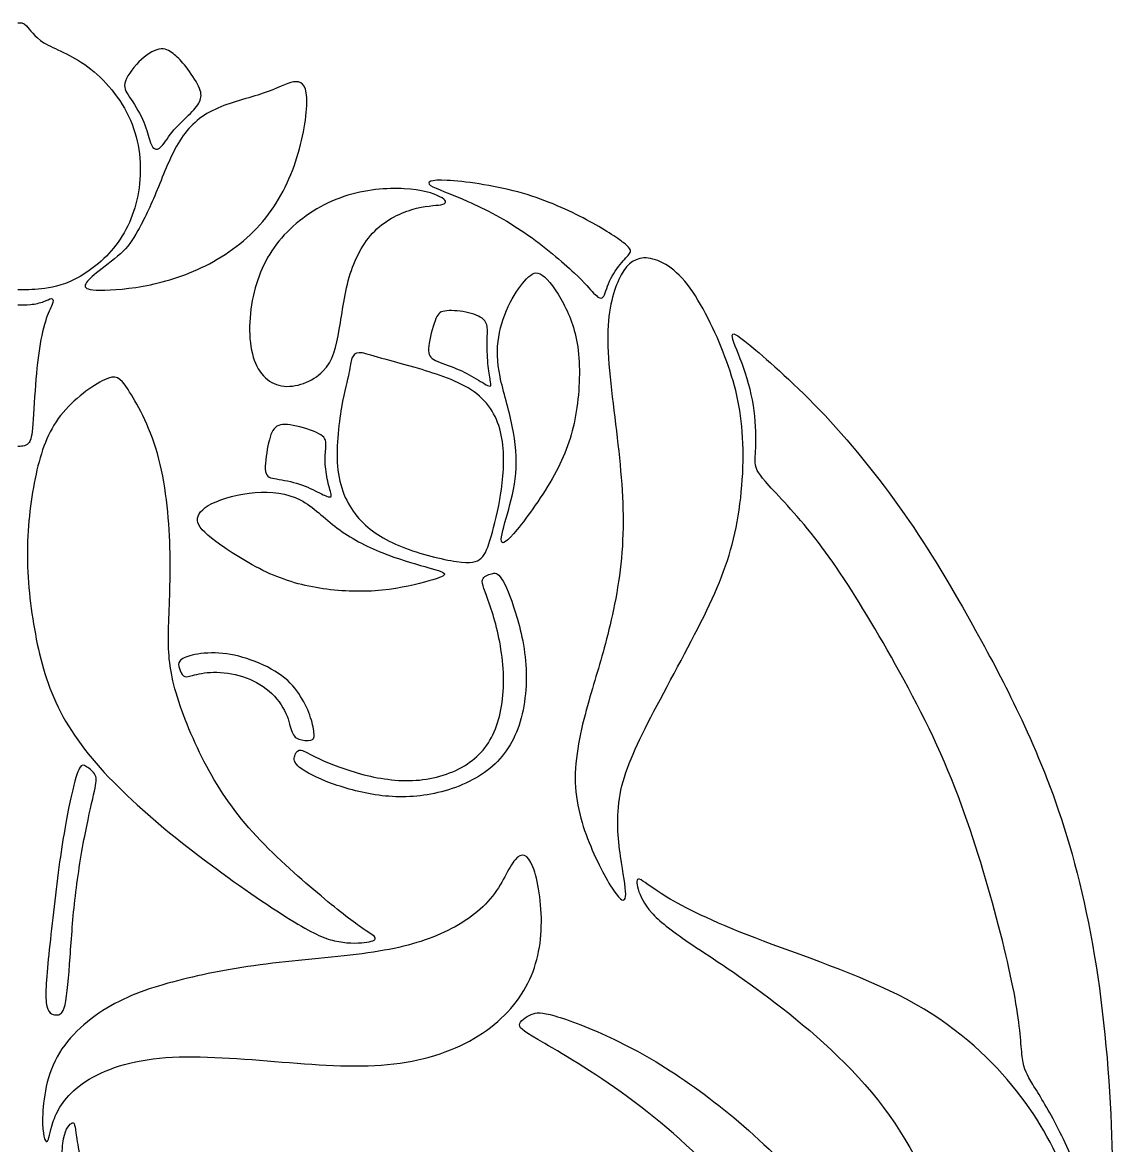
# Model space of a CAD drawing. Header units: millimetres. Extents: x -100 to 100, y -108 to 99.
# Drawn here: x 12.59 to 27.37, y 47.68 to 62.9 of the extents above; entities that cross this region are included whole.
import ezdxf

# ---------------------------------------------------------------- set-up
doc = ezdxf.new("R2010")
doc.units = ezdxf.units.MM
doc.header["$MEASUREMENT"] = 0

msp = doc.modelspace()

# ---------------------------------------------------------------- linework, layer by layer
at = {"color": 5, "linetype": 'ByBlock', "lineweight": -2}
for points, knots in [([(12.526, 62.898), (12.564, 62.901), (12.602, 62.903), (12.647, 62.856), (12.691, 62.809), (12.743, 62.713), (12.882, 62.628), (13.022, 62.543), (13.25, 62.469), (13.476, 62.302), (13.702, 62.134), (13.925, 61.872), (14.053, 61.579), (14.18, 61.285), (14.211, 60.958), (14.171, 60.661), (14.131, 60.364), (14.019, 60.096), (13.857, 59.883), (13.695, 59.671), (13.483, 59.514), (13.302, 59.423), (13.121, 59.331), (12.971, 59.304), (12.847, 59.291), (12.723, 59.278), (12.624, 59.278), (12.526, 59.278)], [0, 0, 0, 0, 0.09998, 0.09998, 0.09998, 0.199984, 0.199984, 0.199984, 0.299989, 0.299989, 0.299989, 0.399993, 0.399993, 0.399993, 0.499997, 0.499997, 0.499997, 0.600002, 0.600002, 0.600002, 0.700006, 0.700006, 0.700006, 0.80001, 0.80001, 0.80001, 1, 1, 1, 1]), ([(14.808, 62.299), (14.867, 62.222), (14.939, 62.116), (14.977, 62.037), (15.015, 61.957), (15.019, 61.905), (14.979, 61.794), (14.934, 61.736), (14.868, 61.67), (14.802, 61.603), (14.715, 61.528), (14.644, 61.446), (14.573, 61.363), (14.519, 61.272), (14.476, 61.225), (14.434, 61.178), (14.403, 61.175), (14.378, 61.192), (14.352, 61.21), (14.331, 61.248), (14.31, 61.316), (14.288, 61.385), (14.267, 61.485), (14.219, 61.591), (14.171, 61.697), (14.096, 61.81), (13.989, 61.973), (13.956, 62.023), (13.987, 62.109), (14.017, 62.194), (14.11, 62.315), (14.204, 62.401), (14.298, 62.487), (14.394, 62.538), (14.47, 62.544), (14.545, 62.55), (14.6, 62.509), (14.651, 62.466), (14.702, 62.422), (14.749, 62.375), (14.808, 62.299)], [0, 0, 0, 0, 0.066667, 0.066667, 0.066667, 0.133333, 0.133333, 0.2, 0.2, 0.2, 0.266667, 0.266667, 0.266667, 0.333333, 0.333333, 0.333333, 0.4, 0.4, 0.4, 0.466667, 0.466667, 0.466667, 0.533333, 0.533333, 0.533333, 0.6, 0.6, 0.666667, 0.666667, 0.666667, 0.733333, 0.733333, 0.733333, 0.8, 0.8, 0.8, 0.866667, 0.866667, 0.866667, 1, 1, 1, 1]), ([(14.156, 60.082), (14.234, 60.221), (14.325, 60.413), (14.417, 60.634), (14.508, 60.855), (14.6, 61.106), (14.722, 61.299), (14.844, 61.492), (14.996, 61.629), (15.2, 61.725), (15.405, 61.821), (15.662, 61.877), (15.853, 61.942), (16.044, 62.007), (16.169, 62.08), (16.266, 62.096), (16.364, 62.112), (16.433, 62.069), (16.444, 61.887), (16.455, 61.705), (16.408, 61.383), (16.212, 60.759), (16.062, 60.458), (15.848, 60.205), (15.635, 59.953), (15.358, 59.749), (15.072, 59.605), (14.786, 59.461), (14.491, 59.376), (14.225, 59.328), (13.959, 59.28), (13.722, 59.269), (13.59, 59.275), (13.458, 59.282), (13.431, 59.307), (13.442, 59.345), (13.454, 59.383), (13.503, 59.434), (13.594, 59.508), (13.686, 59.582), (13.82, 59.678), (13.918, 59.768), (14.017, 59.859), (14.079, 59.944), (14.156, 60.082)], [0, 0, 0, 0, 0.0625, 0.0625, 0.0625, 0.125, 0.125, 0.125, 0.1875, 0.1875, 0.1875, 0.25, 0.25, 0.25, 0.3125, 0.3125, 0.3125, 0.375, 0.375, 0.375, 0.4375, 0.4375, 0.5, 0.5, 0.5, 0.5625, 0.5625, 0.5625, 0.625, 0.625, 0.625, 0.6875, 0.6875, 0.6875, 0.75, 0.75, 0.75, 0.8125, 0.8125, 0.8125, 0.875, 0.875, 0.875, 1, 1, 1, 1]), ([(20.067, 59.508), (19.912, 59.654), (19.662, 59.87), (19.139, 60.23), (18.866, 60.373), (18.629, 60.477), (18.392, 60.581), (18.191, 60.646), (18.123, 60.694), (18.055, 60.742), (18.119, 60.773), (18.346, 60.762), (18.573, 60.751), (18.962, 60.697), (19.305, 60.605), (19.648, 60.512), (19.945, 60.38), (20.189, 60.253), (20.433, 60.125), (20.623, 60.002), (20.725, 59.926), (20.827, 59.85), (20.842, 59.82), (20.827, 59.786), (20.812, 59.752), (20.768, 59.712), (20.713, 59.647), (20.657, 59.581), (20.591, 59.489), (20.549, 59.396), (20.506, 59.303), (20.489, 59.209), (20.458, 59.178), (20.427, 59.148), (20.383, 59.181), (20.332, 59.235), (20.281, 59.288), (20.221, 59.363), (20.067, 59.508)], [0, 0, 0, 0, 0.071429, 0.071429, 0.142857, 0.142857, 0.142857, 0.214286, 0.214286, 0.214286, 0.285714, 0.285714, 0.285714, 0.357143, 0.357143, 0.357143, 0.428571, 0.428571, 0.428571, 0.5, 0.5, 0.5, 0.571429, 0.571429, 0.571429, 0.642857, 0.642857, 0.642857, 0.714286, 0.714286, 0.714286, 0.785714, 0.785714, 0.785714, 0.857143, 0.857143, 0.857143, 1, 1, 1, 1]), ([(15.745, 59.303), (15.826, 59.6), (15.969, 59.85), (16.177, 60.062), (16.385, 60.273), (16.658, 60.445), (16.945, 60.542), (17.232, 60.639), (17.534, 60.662), (17.766, 60.648), (17.999, 60.635), (18.162, 60.586), (18.336, 60.496), (18.347, 60.456), (18.288, 60.438), (18.229, 60.42), (18.099, 60.425), (17.932, 60.383), (17.764, 60.342), (17.558, 60.255), (17.232, 59.953), (17.111, 59.739), (17.034, 59.494), (16.957, 59.249), (16.924, 58.974), (16.885, 58.741), (16.845, 58.507), (16.801, 58.315), (16.662, 58.174), (16.524, 58.033), (16.291, 57.944), (16.102, 57.976), (15.913, 58.009), (15.768, 58.163), (15.706, 58.412), (15.643, 58.661), (15.663, 59.006), (15.745, 59.303)], [0, 0, 0, 0, 0.071429, 0.071429, 0.071429, 0.142857, 0.142857, 0.142857, 0.214286, 0.214286, 0.214286, 0.285714, 0.285714, 0.357143, 0.357143, 0.357143, 0.428571, 0.428571, 0.428571, 0.5, 0.5, 0.571429, 0.571429, 0.571429, 0.642857, 0.642857, 0.642857, 0.714286, 0.714286, 0.714286, 0.785714, 0.785714, 0.785714, 0.857143, 0.857143, 0.857143, 1, 1, 1, 1]), ([(20.524, 54.607), (20.609, 54.945), (20.694, 55.367), (20.748, 56.241), (20.717, 56.692), (20.607, 57.669), (20.529, 58.194), (20.524, 58.587), (20.52, 58.979), (20.589, 59.238), (20.674, 59.419), (20.759, 59.6), (20.86, 59.703), (21.013, 59.71), (21.166, 59.716), (21.371, 59.627), (21.567, 59.394), (21.763, 59.162), (21.948, 58.787), (22.087, 58.435), (22.225, 58.083), (22.317, 57.754), (22.347, 57.351), (22.377, 56.947), (22.346, 56.469), (22.178, 55.64), (22.042, 55.289), (21.828, 54.855), (21.615, 54.422), (21.324, 53.905), (21.108, 53.486), (20.891, 53.067), (20.748, 52.745), (20.691, 52.438), (20.634, 52.131), (20.663, 51.838), (20.696, 51.601), (20.73, 51.364), (20.768, 51.183), (20.767, 51.085), (20.766, 50.986), (20.725, 50.971), (20.636, 51.088), (20.547, 51.205), (20.408, 51.456), (20.176, 52.012), (20.082, 52.318), (20.082, 53.005), (20.176, 53.384), (20.265, 53.701), (20.354, 54.017), (20.439, 54.27), (20.524, 54.607)], [0, 0, 0, 0, 0.05, 0.05, 0.1, 0.1, 0.15, 0.15, 0.15, 0.2, 0.2, 0.2, 0.25, 0.25, 0.25, 0.3, 0.3, 0.3, 0.35, 0.35, 0.35, 0.4, 0.4, 0.4, 0.45, 0.45, 0.5, 0.5, 0.5, 0.55, 0.55, 0.55, 0.6, 0.6, 0.6, 0.65, 0.65, 0.65, 0.7, 0.7, 0.7, 0.75, 0.75, 0.75, 0.8, 0.8, 0.85, 0.85, 0.9, 0.9, 0.9, 1, 1, 1, 1]), ([(19.797, 56.765), (19.947, 57.038), (20.037, 57.286), (20.088, 57.574), (20.14, 57.863), (20.153, 58.191), (20.122, 58.455), (20.091, 58.719), (20.015, 58.918), (19.922, 59.093), (19.829, 59.269), (19.719, 59.421), (19.552, 59.537), (19.436, 59.465), (19.27, 59.242), (19.129, 58.967), (19.071, 58.804), (19.045, 58.638), (19.018, 58.473), (19.022, 58.305), (19.105, 57.898), (19.183, 57.659), (19.23, 57.431), (19.277, 57.203), (19.293, 56.987), (19.276, 56.788), (19.259, 56.589), (19.21, 56.408), (19.163, 56.242), (19.116, 56.077), (19.071, 55.927), (19.081, 55.872), (19.091, 55.818), (19.156, 55.858), (19.295, 56.027), (19.433, 56.195), (19.646, 56.493), (19.797, 56.765)], [0, 0, 0, 0, 0.066667, 0.066667, 0.066667, 0.133333, 0.133333, 0.133333, 0.2, 0.2, 0.2, 0.266667, 0.266667, 0.333333, 0.4, 0.4, 0.466667, 0.466667, 0.466667, 0.533333, 0.533333, 0.6, 0.6, 0.6, 0.666667, 0.666667, 0.666667, 0.733333, 0.733333, 0.733333, 0.8, 0.8, 0.8, 0.866667, 0.866667, 0.866667, 1, 1, 1, 1]), ([(12.526, 59.073), (12.581, 59.073), (12.637, 59.073), (12.699, 59.08), (12.762, 59.086), (12.831, 59.1), (12.88, 59.118), (12.929, 59.135), (12.958, 59.158), (12.98, 59.16), (13.001, 59.162), (13.014, 59.144), (12.994, 59.072), (12.961, 59.017), (12.892, 58.833), (12.858, 58.703), (12.83, 58.545), (12.802, 58.387), (12.781, 58.2), (12.766, 57.989), (12.75, 57.778), (12.742, 57.542), (12.728, 57.403), (12.714, 57.265), (12.695, 57.223), (12.672, 57.198), (12.649, 57.173), (12.622, 57.164), (12.597, 57.16), (12.572, 57.155), (12.549, 57.155), (12.526, 57.154)], [0, 0, 0, 0, 0.083326, 0.083326, 0.083326, 0.166666, 0.166666, 0.166666, 0.250006, 0.250006, 0.250006, 0.333346, 0.333346, 0.416686, 0.416686, 0.500026, 0.500026, 0.500026, 0.583366, 0.583366, 0.583366, 0.666706, 0.666706, 0.666706, 0.750046, 0.750046, 0.750046, 0.833386, 0.833386, 0.833386, 1, 1, 1, 1]), ([(18.888, 58.545), (18.888, 58.462), (18.894, 58.34), (18.903, 58.244), (18.913, 58.149), (18.926, 58.079), (18.935, 58.033), (18.944, 57.986), (18.948, 57.961), (18.911, 57.975), (18.874, 57.989), (18.794, 58.042), (18.71, 58.091), (18.626, 58.14), (18.536, 58.186), (18.437, 58.224), (18.337, 58.263), (18.228, 58.294), (18.165, 58.333), (18.101, 58.372), (18.085, 58.419), (18.108, 58.617), (18.148, 58.768), (18.182, 58.858), (18.215, 58.949), (18.242, 58.979), (18.313, 58.991), (18.383, 59.003), (18.497, 58.996), (18.599, 58.976), (18.701, 58.956), (18.792, 58.922), (18.887, 58.832), (18.892, 58.775), (18.892, 58.724), (18.892, 58.673), (18.887, 58.628), (18.888, 58.545)], [0, 0, 0, 0, 0.071429, 0.071429, 0.071429, 0.142857, 0.142857, 0.142857, 0.214286, 0.214286, 0.214286, 0.285714, 0.285714, 0.285714, 0.357143, 0.357143, 0.357143, 0.428571, 0.428571, 0.428571, 0.5, 0.5, 0.571429, 0.571429, 0.571429, 0.642857, 0.642857, 0.642857, 0.714286, 0.714286, 0.714286, 0.785714, 0.785714, 0.857143, 0.857143, 0.857143, 1, 1, 1, 1]), ([(25.508, 54.662), (25.284, 55.065), (25.007, 55.554), (24.67, 56.055), (24.332, 56.556), (23.934, 57.068), (23.542, 57.494), (23.15, 57.921), (22.763, 58.263), (22.53, 58.461), (22.296, 58.659), (22.216, 58.713), (22.211, 58.661), (22.207, 58.61), (22.278, 58.453), (22.343, 58.278), (22.408, 58.102), (22.466, 57.908), (22.497, 57.712), (22.529, 57.517), (22.533, 57.32), (22.53, 57.184), (22.526, 57.047), (22.515, 56.971), (22.535, 56.84), (22.567, 56.784), (22.857, 56.462), (23.116, 56.196), (23.378, 55.855), (23.639, 55.514), (23.903, 55.099), (24.495, 54.084), (24.824, 53.485), (25.349, 52.267), (25.546, 51.648), (25.707, 51.076), (25.868, 50.503), (25.993, 49.978), (26.12, 49.229), (26.123, 49.006), (26.144, 48.857), (26.165, 48.709), (26.205, 48.635), (26.285, 48.505), (26.364, 48.376), (26.482, 48.19), (26.606, 47.951), (26.73, 47.712), (26.86, 47.419), (26.956, 47.162), (27.052, 46.905), (27.115, 46.684), (27.151, 46.489), (27.186, 46.295), (27.195, 46.127), (27.211, 46.038), (27.227, 45.948), (27.249, 45.937), (27.284, 46.141), (27.318, 46.344), (27.365, 46.762), (27.361, 47.423), (27.356, 48.085), (27.3, 48.99), (27.187, 49.81), (27.075, 50.631), (26.905, 51.366), (26.709, 51.987), (26.514, 52.609), (26.292, 53.116), (26.097, 53.528), (25.901, 53.941), (25.731, 54.258), (25.508, 54.662)], [0, 0, 0, 0, 0.037037, 0.037037, 0.037037, 0.074074, 0.074074, 0.074074, 0.111111, 0.111111, 0.111111, 0.148148, 0.148148, 0.148148, 0.185185, 0.185185, 0.185185, 0.222222, 0.222222, 0.222222, 0.259259, 0.259259, 0.259259, 0.296296, 0.296296, 0.333333, 0.333333, 0.37037, 0.37037, 0.37037, 0.407407, 0.407407, 0.444444, 0.444444, 0.481481, 0.481481, 0.481481, 0.518519, 0.518519, 0.555556, 0.555556, 0.555556, 0.592593, 0.592593, 0.592593, 0.62963, 0.62963, 0.62963, 0.666667, 0.666667, 0.666667, 0.703704, 0.703704, 0.703704, 0.740741, 0.740741, 0.740741, 0.777778, 0.777778, 0.777778, 0.814815, 0.814815, 0.814815, 0.851852, 0.851852, 0.851852, 0.888889, 0.888889, 0.888889, 0.925926, 0.925926, 0.925926, 1, 1, 1, 1]), ([(18.007, 58.196), (18.26, 58.12), (18.553, 58.021), (18.749, 57.867), (18.946, 57.713), (19.047, 57.503), (19.088, 57.265), (19.129, 57.027), (19.112, 56.761), (19.04, 56.289), (18.986, 56.084), (18.943, 55.935), (18.899, 55.786), (18.866, 55.695), (18.808, 55.64), (18.75, 55.585), (18.667, 55.567), (18.475, 55.595), (18.282, 55.623), (17.981, 55.697), (17.735, 55.794), (17.489, 55.891), (17.299, 56.012), (17.151, 56.179), (17.004, 56.345), (16.899, 56.557), (16.866, 56.833), (16.834, 57.109), (16.874, 57.449), (16.915, 57.685), (16.955, 57.921), (16.995, 58.053), (17.016, 58.149), (17.037, 58.245), (17.04, 58.305), (17.056, 58.35), (17.073, 58.395), (17.105, 58.424), (17.153, 58.426), (17.201, 58.428), (17.265, 58.404), (17.404, 58.364), (17.543, 58.325), (17.755, 58.272), (18.007, 58.196)], [0, 0, 0, 0, 0.0625, 0.0625, 0.0625, 0.125, 0.125, 0.125, 0.1875, 0.1875, 0.25, 0.25, 0.25, 0.3125, 0.3125, 0.3125, 0.375, 0.375, 0.375, 0.4375, 0.4375, 0.4375, 0.5, 0.5, 0.5, 0.5625, 0.5625, 0.5625, 0.625, 0.625, 0.625, 0.6875, 0.6875, 0.6875, 0.75, 0.75, 0.75, 0.8125, 0.8125, 0.8125, 0.875, 0.875, 0.875, 1, 1, 1, 1]), ([(14.571, 54.713), (14.563, 54.424), (14.57, 54.212), (14.643, 53.925), (14.715, 53.639), (14.854, 53.28), (15.023, 52.943), (15.191, 52.607), (15.39, 52.294), (15.659, 51.987), (15.927, 51.679), (16.264, 51.377), (16.538, 51.145), (16.812, 50.913), (17.022, 50.749), (17.16, 50.651), (17.299, 50.553), (17.366, 50.519), (17.373, 50.491), (17.38, 50.463), (17.326, 50.441), (17.224, 50.43), (17.123, 50.419), (16.973, 50.419), (16.821, 50.453), (16.669, 50.488), (16.515, 50.557), (16.217, 50.743), (15.92, 50.928), (15.48, 51.23), (15.054, 51.551), (14.628, 51.871), (14.217, 52.211), (13.881, 52.548), (13.544, 52.884), (13.283, 53.217), (13.105, 53.558), (12.927, 53.899), (12.833, 54.247), (12.765, 54.613), (12.697, 54.978), (12.655, 55.36), (12.657, 55.732), (12.659, 56.105), (12.706, 56.467), (12.774, 56.778), (12.842, 57.09), (12.932, 57.352), (13.107, 57.575), (13.283, 57.799), (13.544, 57.984), (13.701, 58.059), (13.857, 58.134), (13.909, 58.098), (14.134, 57.754), (14.309, 57.446), (14.419, 57.058), (14.53, 56.67), (14.577, 56.203), (14.589, 55.786), (14.601, 55.369), (14.579, 55.003), (14.571, 54.713)], [0, 0, 0, 0, 0.045455, 0.045455, 0.045455, 0.090909, 0.090909, 0.090909, 0.136364, 0.136364, 0.136364, 0.181818, 0.181818, 0.181818, 0.227273, 0.227273, 0.227273, 0.272727, 0.272727, 0.272727, 0.318182, 0.318182, 0.318182, 0.363636, 0.363636, 0.363636, 0.409091, 0.409091, 0.409091, 0.454545, 0.454545, 0.454545, 0.5, 0.5, 0.5, 0.545455, 0.545455, 0.545455, 0.590909, 0.590909, 0.590909, 0.636364, 0.636364, 0.636364, 0.681818, 0.681818, 0.681818, 0.727273, 0.727273, 0.727273, 0.772727, 0.772727, 0.772727, 0.818182, 0.818182, 0.863636, 0.863636, 0.863636, 0.909091, 0.909091, 0.909091, 1, 1, 1, 1]), ([(16.697, 57.089), (16.693, 57.037), (16.69, 56.962), (16.697, 56.878), (16.705, 56.793), (16.722, 56.699), (16.764, 56.547), (16.787, 56.489), (16.769, 56.474), (16.75, 56.459), (16.69, 56.487), (16.615, 56.525), (16.54, 56.563), (16.451, 56.611), (16.346, 56.645), (16.241, 56.679), (16.12, 56.699), (16.035, 56.714), (15.949, 56.728), (15.899, 56.737), (15.885, 56.816), (15.871, 56.895), (15.893, 57.044), (15.918, 57.162), (15.942, 57.28), (15.969, 57.369), (16.02, 57.414), (16.071, 57.459), (16.146, 57.462), (16.26, 57.44), (16.374, 57.418), (16.527, 57.372), (16.69, 57.284), (16.7, 57.241), (16.703, 57.206), (16.706, 57.17), (16.701, 57.141), (16.697, 57.089)], [0, 0, 0, 0, 0.071429, 0.071429, 0.071429, 0.142857, 0.142857, 0.214286, 0.214286, 0.214286, 0.285714, 0.285714, 0.285714, 0.357143, 0.357143, 0.357143, 0.428571, 0.428571, 0.428571, 0.5, 0.5, 0.5, 0.571429, 0.571429, 0.571429, 0.642857, 0.642857, 0.642857, 0.714286, 0.714286, 0.714286, 0.785714, 0.785714, 0.857143, 0.857143, 0.857143, 1, 1, 1, 1]), ([(18.044, 55.526), (17.889, 55.57), (17.677, 55.63), (17.463, 55.716), (17.25, 55.802), (17.035, 55.914), (16.856, 56.048), (16.678, 56.182), (16.535, 56.338), (16.356, 56.43), (16.177, 56.522), (15.962, 56.549), (15.743, 56.531), (15.524, 56.513), (15.301, 56.45), (15.017, 56.309), (14.957, 56.231), (14.963, 56.152), (14.97, 56.072), (15.044, 55.992), (15.211, 55.867), (15.379, 55.742), (15.641, 55.572), (15.897, 55.452), (16.152, 55.333), (16.403, 55.263), (16.668, 55.225), (16.932, 55.187), (17.212, 55.181), (17.466, 55.206), (17.719, 55.232), (17.947, 55.29), (18.249, 55.375), (18.323, 55.402), (18.31, 55.429), (18.298, 55.456), (18.2, 55.482), (18.044, 55.526)], [0, 0, 0, 0, 0.071429, 0.071429, 0.071429, 0.142857, 0.142857, 0.142857, 0.214286, 0.214286, 0.214286, 0.285714, 0.285714, 0.285714, 0.357143, 0.357143, 0.428571, 0.428571, 0.428571, 0.5, 0.5, 0.5, 0.571429, 0.571429, 0.571429, 0.642857, 0.642857, 0.642857, 0.714286, 0.714286, 0.714286, 0.785714, 0.785714, 0.857143, 0.857143, 0.857143, 1, 1, 1, 1]), ([(18.945, 54.949), (19.009, 54.754), (19.078, 54.474), (19.102, 54.195), (19.125, 53.916), (19.103, 53.636), (19.03, 53.408), (18.958, 53.18), (18.835, 53.004), (18.651, 52.873), (18.468, 52.742), (18.224, 52.657), (17.972, 52.633), (17.719, 52.608), (17.458, 52.644), (17.218, 52.705), (16.977, 52.767), (16.758, 52.854), (16.616, 52.92), (16.474, 52.986), (16.41, 53.031), (16.367, 53.038), (16.325, 53.046), (16.305, 53.017), (16.288, 52.978), (16.271, 52.939), (16.258, 52.89), (16.383, 52.765), (16.521, 52.689), (16.708, 52.615), (16.895, 52.541), (17.129, 52.47), (17.373, 52.433), (17.616, 52.396), (17.869, 52.394), (18.126, 52.442), (18.383, 52.49), (18.645, 52.588), (18.851, 52.734), (19.058, 52.881), (19.21, 53.075), (19.398, 53.583), (19.434, 53.896), (19.393, 54.49), (19.317, 54.772), (19.248, 54.981), (19.179, 55.19), (19.116, 55.326), (19.066, 55.388), (19.016, 55.451), (18.978, 55.44), (18.93, 55.424), (18.882, 55.409), (18.823, 55.388), (18.823, 55.323), (18.823, 55.257), (18.882, 55.145), (18.945, 54.949)], [0, 0, 0, 0, 0.047619, 0.047619, 0.047619, 0.095238, 0.095238, 0.095238, 0.142857, 0.142857, 0.142857, 0.190476, 0.190476, 0.190476, 0.238095, 0.238095, 0.238095, 0.285714, 0.285714, 0.285714, 0.333333, 0.333333, 0.333333, 0.380952, 0.380952, 0.380952, 0.428571, 0.428571, 0.47619, 0.47619, 0.47619, 0.52381, 0.52381, 0.52381, 0.571429, 0.571429, 0.571429, 0.619048, 0.619048, 0.619048, 0.666667, 0.666667, 0.714286, 0.714286, 0.761905, 0.761905, 0.761905, 0.809524, 0.809524, 0.809524, 0.857143, 0.857143, 0.857143, 0.904762, 0.904762, 0.904762, 1, 1, 1, 1]), ([(15.688, 54.26), (15.837, 54.207), (15.991, 54.132), (16.106, 54.047), (16.221, 53.961), (16.298, 53.865), (16.359, 53.767), (16.421, 53.669), (16.467, 53.568), (16.496, 53.478), (16.526, 53.387), (16.539, 53.307), (16.542, 53.255), (16.545, 53.204), (16.537, 53.181), (16.497, 53.172), (16.457, 53.164), (16.384, 53.168), (16.335, 53.187), (16.286, 53.206), (16.26, 53.24), (16.215, 53.371), (16.196, 53.47), (16.143, 53.574), (16.09, 53.678), (16.003, 53.787), (15.894, 53.871), (15.786, 53.956), (15.656, 54.015), (15.523, 54.051), (15.389, 54.087), (15.252, 54.099), (15.137, 54.092), (15.023, 54.085), (14.931, 54.06), (14.874, 54.045), (14.817, 54.031), (14.795, 54.027), (14.773, 54.046), (14.751, 54.065), (14.73, 54.107), (14.717, 54.144), (14.704, 54.182), (14.7, 54.215), (14.748, 54.277), (14.8, 54.305), (14.892, 54.326), (14.984, 54.347), (15.114, 54.362), (15.253, 54.353), (15.392, 54.345), (15.538, 54.313), (15.688, 54.26)], [0, 0, 0, 0, 0.052632, 0.052632, 0.052632, 0.105263, 0.105263, 0.105263, 0.157895, 0.157895, 0.157895, 0.210526, 0.210526, 0.210526, 0.263158, 0.263158, 0.263158, 0.315789, 0.315789, 0.315789, 0.368421, 0.368421, 0.421053, 0.421053, 0.421053, 0.473684, 0.473684, 0.473684, 0.526316, 0.526316, 0.526316, 0.578947, 0.578947, 0.578947, 0.631579, 0.631579, 0.631579, 0.684211, 0.684211, 0.684211, 0.736842, 0.736842, 0.736842, 0.789474, 0.789474, 0.842105, 0.842105, 0.842105, 0.894737, 0.894737, 0.894737, 1, 1, 1, 1]), ([(13.443, 51.918), (13.393, 51.666), (13.342, 51.353), (13.307, 51.06), (13.273, 50.768), (13.255, 50.495), (13.236, 50.232), (13.217, 49.97), (13.197, 49.717), (13.167, 49.586), (13.136, 49.456), (13.096, 49.447), (13.045, 49.45), (12.993, 49.453), (12.931, 49.469), (12.913, 49.614), (12.895, 49.76), (12.922, 50.035), (12.961, 50.401), (13, 50.768), (13.051, 51.226), (13.104, 51.592), (13.157, 51.959), (13.21, 52.234), (13.255, 52.429), (13.3, 52.625), (13.335, 52.741), (13.365, 52.795), (13.396, 52.848), (13.42, 52.839), (13.498, 52.788), (13.552, 52.746), (13.576, 52.699), (13.599, 52.652), (13.592, 52.6), (13.566, 52.48), (13.539, 52.359), (13.492, 52.169), (13.443, 51.918)], [0, 0, 0, 0, 0.071429, 0.071429, 0.071429, 0.142857, 0.142857, 0.142857, 0.214286, 0.214286, 0.214286, 0.285714, 0.285714, 0.285714, 0.357143, 0.357143, 0.357143, 0.428571, 0.428571, 0.428571, 0.5, 0.5, 0.5, 0.571429, 0.571429, 0.571429, 0.642857, 0.642857, 0.642857, 0.714286, 0.714286, 0.785714, 0.785714, 0.785714, 0.857143, 0.857143, 0.857143, 1, 1, 1, 1]), ([(14.69, 49.912), (15.045, 50.003), (15.44, 50.081), (15.895, 50.138), (16.35, 50.195), (16.864, 50.231), (17.682, 50.347), (17.986, 50.428), (18.257, 50.547), (18.529, 50.667), (18.768, 50.826), (18.931, 51.021), (19.094, 51.217), (19.182, 51.449), (19.268, 51.553), (19.354, 51.657), (19.439, 51.632), (19.508, 51.458), (19.577, 51.284), (19.631, 50.96), (19.623, 50.65), (19.615, 50.341), (19.546, 50.046), (19.386, 49.779), (19.226, 49.511), (18.976, 49.272), (18.65, 49.095), (18.323, 48.917), (17.921, 48.801), (17.453, 48.767), (16.985, 48.734), (16.45, 48.783), (15.906, 48.826), (15.362, 48.87), (14.808, 48.908), (14.361, 48.853), (13.914, 48.798), (13.574, 48.651), (13.358, 48.484), (13.143, 48.318), (13.051, 48.132), (12.955, 47.851), (12.95, 47.755), (12.929, 47.735), (12.908, 47.714), (12.87, 47.77), (12.864, 47.974), (12.859, 48.177), (12.886, 48.528), (13.032, 48.825), (13.178, 49.123), (13.444, 49.366), (13.734, 49.54), (14.023, 49.715), (14.336, 49.82), (14.69, 49.912)], [0, 0, 0, 0, 0.05, 0.05, 0.05, 0.1, 0.1, 0.15, 0.15, 0.15, 0.2, 0.2, 0.2, 0.25, 0.25, 0.25, 0.3, 0.3, 0.3, 0.35, 0.35, 0.35, 0.4, 0.4, 0.4, 0.45, 0.45, 0.45, 0.5, 0.5, 0.5, 0.55, 0.55, 0.55, 0.6, 0.6, 0.6, 0.65, 0.65, 0.65, 0.7, 0.7, 0.75, 0.75, 0.75, 0.8, 0.8, 0.8, 0.85, 0.85, 0.85, 0.9, 0.9, 0.9, 1, 1, 1, 1]), ([(25.403, 44.724), (25.369, 45.307), (25.298, 45.901), (24.922, 47.122), (24.618, 47.748), (24.18, 48.3), (23.742, 48.852), (23.17, 49.33), (22.24, 50.032), (21.883, 50.255), (21.628, 50.427), (21.373, 50.599), (21.221, 50.72), (21.118, 50.836), (21.016, 50.953), (20.962, 51.064), (20.908, 51.239), (20.908, 51.301), (20.955, 51.288), (21.002, 51.274), (21.096, 51.185), (21.326, 51.046), (21.556, 50.908), (21.923, 50.72), (22.52, 50.492), (23.116, 50.264), (23.943, 49.996), (24.58, 49.656), (25.217, 49.317), (25.664, 48.905), (26.002, 48.496), (26.339, 48.087), (26.567, 47.68), (26.907, 46.795), (27.019, 46.317), (27.043, 45.754), (27.068, 45.191), (27.005, 44.543), (26.882, 43.93), (26.76, 43.318), (26.576, 42.741), (26.357, 42.16), (26.138, 41.579), (25.883, 40.993), (25.611, 40.468), (25.338, 39.943), (25.048, 39.478), (24.755, 39.064), (24.462, 38.651), (24.167, 38.289), (23.995, 38.092), (23.823, 37.896), (23.774, 37.864), (23.765, 37.92), (23.756, 37.976), (23.787, 38.119), (23.977, 38.566), (24.167, 39.013), (24.516, 39.764), (24.784, 40.553), (25.052, 41.342), (25.24, 42.169), (25.336, 42.868), (25.432, 43.568), (25.436, 44.14), (25.403, 44.724)], [0, 0, 0, 0, 0.041667, 0.041667, 0.083333, 0.083333, 0.083333, 0.125, 0.125, 0.166667, 0.166667, 0.166667, 0.208333, 0.208333, 0.208333, 0.25, 0.25, 0.291667, 0.291667, 0.291667, 0.333333, 0.333333, 0.333333, 0.375, 0.375, 0.375, 0.416667, 0.416667, 0.416667, 0.458333, 0.458333, 0.458333, 0.5, 0.5, 0.541667, 0.541667, 0.541667, 0.583333, 0.583333, 0.583333, 0.625, 0.625, 0.625, 0.666667, 0.666667, 0.666667, 0.708333, 0.708333, 0.708333, 0.75, 0.75, 0.75, 0.791667, 0.791667, 0.791667, 0.833333, 0.833333, 0.833333, 0.875, 0.875, 0.875, 0.916667, 0.916667, 0.916667, 1, 1, 1, 1]), ([(22.71, 47.627), (22.339, 47.98), (21.981, 48.271), (21.632, 48.516), (21.282, 48.76), (20.94, 48.959), (20.617, 49.114), (20.294, 49.27), (19.99, 49.382), (19.806, 49.435), (19.621, 49.489), (19.556, 49.484), (19.484, 49.453), (19.411, 49.422), (19.331, 49.364), (19.327, 49.313), (19.324, 49.263), (19.398, 49.221), (19.939, 48.903), (20.406, 48.628), (20.881, 48.272), (21.356, 47.915), (21.838, 47.477), (22.634, 46.583), (22.947, 46.127), (23.185, 45.64), (23.423, 45.153), (23.586, 44.634), (23.686, 44.061), (23.785, 43.488), (23.821, 42.86), (23.793, 42.243), (23.765, 41.626), (23.673, 41.02), (23.374, 39.869), (23.166, 39.324), (22.967, 38.851), (22.768, 38.379), (22.578, 37.978), (22.326, 37.581), (22.073, 37.183), (21.758, 36.787), (21.436, 36.48), (21.114, 36.173), (20.786, 35.954), (20.453, 35.791), (20.12, 35.629), (19.782, 35.524), (19.482, 35.474), (19.181, 35.424), (18.917, 35.428), (18.776, 35.399), (18.636, 35.37), (18.618, 35.308), (18.584, 35.091), (18.569, 34.937), (18.573, 34.74), (18.593, 34.697), (18.71, 34.674), (18.828, 34.651), (19.042, 34.646), (19.628, 34.711), (19.999, 34.78), (20.398, 34.929), (20.797, 35.077), (21.224, 35.305), (21.647, 35.642), (22.071, 35.978), (22.491, 36.423), (22.829, 36.859), (23.166, 37.295), (23.421, 37.721), (23.689, 38.308), (23.957, 38.895), (24.239, 39.641), (24.614, 41.049), (24.708, 41.711), (24.726, 42.392), (24.744, 43.072), (24.686, 43.772), (24.527, 44.45), (24.368, 45.128), (24.109, 45.785), (23.787, 46.322), (23.466, 46.858), (23.081, 47.274), (22.71, 47.627)], [0, 0, 0, 0, 0.03125, 0.03125, 0.03125, 0.0625, 0.0625, 0.0625, 0.09375, 0.09375, 0.09375, 0.125, 0.125, 0.125, 0.15625, 0.15625, 0.15625, 0.1875, 0.1875, 0.21875, 0.21875, 0.21875, 0.25, 0.25, 0.28125, 0.28125, 0.28125, 0.3125, 0.3125, 0.3125, 0.34375, 0.34375, 0.34375, 0.375, 0.375, 0.40625, 0.40625, 0.40625, 0.4375, 0.4375, 0.4375, 0.46875, 0.46875, 0.46875, 0.5, 0.5, 0.5, 0.53125, 0.53125, 0.53125, 0.5625, 0.5625, 0.5625, 0.59375, 0.59375, 0.625, 0.625, 0.65625, 0.65625, 0.65625, 0.6875, 0.6875, 0.71875, 0.71875, 0.71875, 0.75, 0.75, 0.75, 0.78125, 0.78125, 0.78125, 0.8125, 0.8125, 0.8125, 0.84375, 0.84375, 0.875, 0.875, 0.875, 0.90625, 0.90625, 0.90625, 0.9375, 0.9375, 0.9375, 1, 1, 1, 1]), ([(12.526, 32.444), (12.547, 32.444), (12.567, 32.444), (12.588, 32.458), (12.609, 32.473), (12.63, 32.502), (12.653, 32.547), (12.676, 32.593), (12.7, 32.656), (12.758, 32.718), (12.816, 32.781), (12.908, 32.843), (13.038, 32.888), (13.167, 32.933), (13.335, 32.959), (13.56, 32.944), (13.784, 32.928), (14.066, 32.87), (14.363, 32.842), (14.66, 32.814), (14.973, 32.816), (15.519, 32.942), (15.751, 33.065), (15.945, 33.227), (16.14, 33.389), (16.296, 33.59), (16.434, 33.906), (16.571, 34.222), (16.69, 34.654), (16.745, 35.141), (16.799, 35.628), (16.79, 36.171), (16.726, 36.662), (16.661, 37.152), (16.54, 37.59), (16.122, 38.931), (15.825, 39.834), (15.498, 40.728), (15.172, 41.622), (14.817, 42.507), (14.487, 43.301), (14.158, 44.094), (13.853, 44.796), (13.409, 46.045), (13.268, 46.593), (13.195, 46.986), (13.123, 47.38), (13.118, 47.619), (13.146, 47.768), (13.174, 47.916), (13.234, 47.974), (13.266, 47.984), (13.297, 47.994), (13.299, 47.956), (13.323, 47.794), (13.346, 47.632), (13.391, 47.346), (13.536, 46.971), (13.681, 46.595), (13.927, 46.13), (14.189, 45.652), (14.45, 45.174), (14.727, 44.683), (15.141, 43.942), (15.554, 43.2), (16.104, 42.207), (16.578, 41.334), (17.052, 40.46), (17.45, 39.704), (17.762, 39.029), (18.075, 38.354), (18.303, 37.76), (18.426, 37.176), (18.549, 36.593), (18.567, 36.021), (18.529, 35.505), (18.491, 34.988), (18.397, 34.528), (18.221, 34.132), (18.044, 33.737), (17.785, 33.406), (17.436, 33.138), (17.087, 32.87), (16.649, 32.664), (16.214, 32.55), (15.778, 32.436), (15.344, 32.414), (14.973, 32.443), (14.602, 32.472), (14.294, 32.552), (14.039, 32.601), (13.784, 32.65), (13.583, 32.668), (13.414, 32.666), (13.244, 32.664), (13.107, 32.642), (12.992, 32.59), (12.878, 32.538), (12.786, 32.456), (12.733, 32.371), (12.679, 32.286), (12.663, 32.198), (12.646, 32.144), (12.629, 32.091), (12.61, 32.072), (12.589, 32.062), (12.569, 32.053), (12.548, 32.053), (12.526, 32.053)], [0, 0, 0, 0, 0.026305, 0.026305, 0.026305, 0.052622, 0.052622, 0.052622, 0.078938, 0.078938, 0.078938, 0.105255, 0.105255, 0.105255, 0.131572, 0.131572, 0.131572, 0.157888, 0.157888, 0.157888, 0.184205, 0.184205, 0.210522, 0.210522, 0.210522, 0.236839, 0.236839, 0.236839, 0.263155, 0.263155, 0.263155, 0.289472, 0.289472, 0.289472, 0.315789, 0.315789, 0.342105, 0.342105, 0.342105, 0.368422, 0.368422, 0.368422, 0.394739, 0.394739, 0.421055, 0.421055, 0.421055, 0.447372, 0.447372, 0.447372, 0.473689, 0.473689, 0.473689, 0.500005, 0.500005, 0.500005, 0.526322, 0.526322, 0.526322, 0.552639, 0.552639, 0.552639, 0.578955, 0.578955, 0.578955, 0.605272, 0.605272, 0.605272, 0.631589, 0.631589, 0.631589, 0.657906, 0.657906, 0.657906, 0.684222, 0.684222, 0.684222, 0.710539, 0.710539, 0.710539, 0.736856, 0.736856, 0.736856, 0.763172, 0.763172, 0.763172, 0.789489, 0.789489, 0.789489, 0.815806, 0.815806, 0.815806, 0.842122, 0.842122, 0.842122, 0.868439, 0.868439, 0.868439, 0.894756, 0.894756, 0.894756, 0.921072, 0.921072, 0.921072, 0.947389, 0.947389, 0.947389, 1, 1, 1, 1])]:
    msp.add_open_spline(points, degree=3, knots=knots, dxfattribs=at)

doc.saveas('drawing.dxf')
